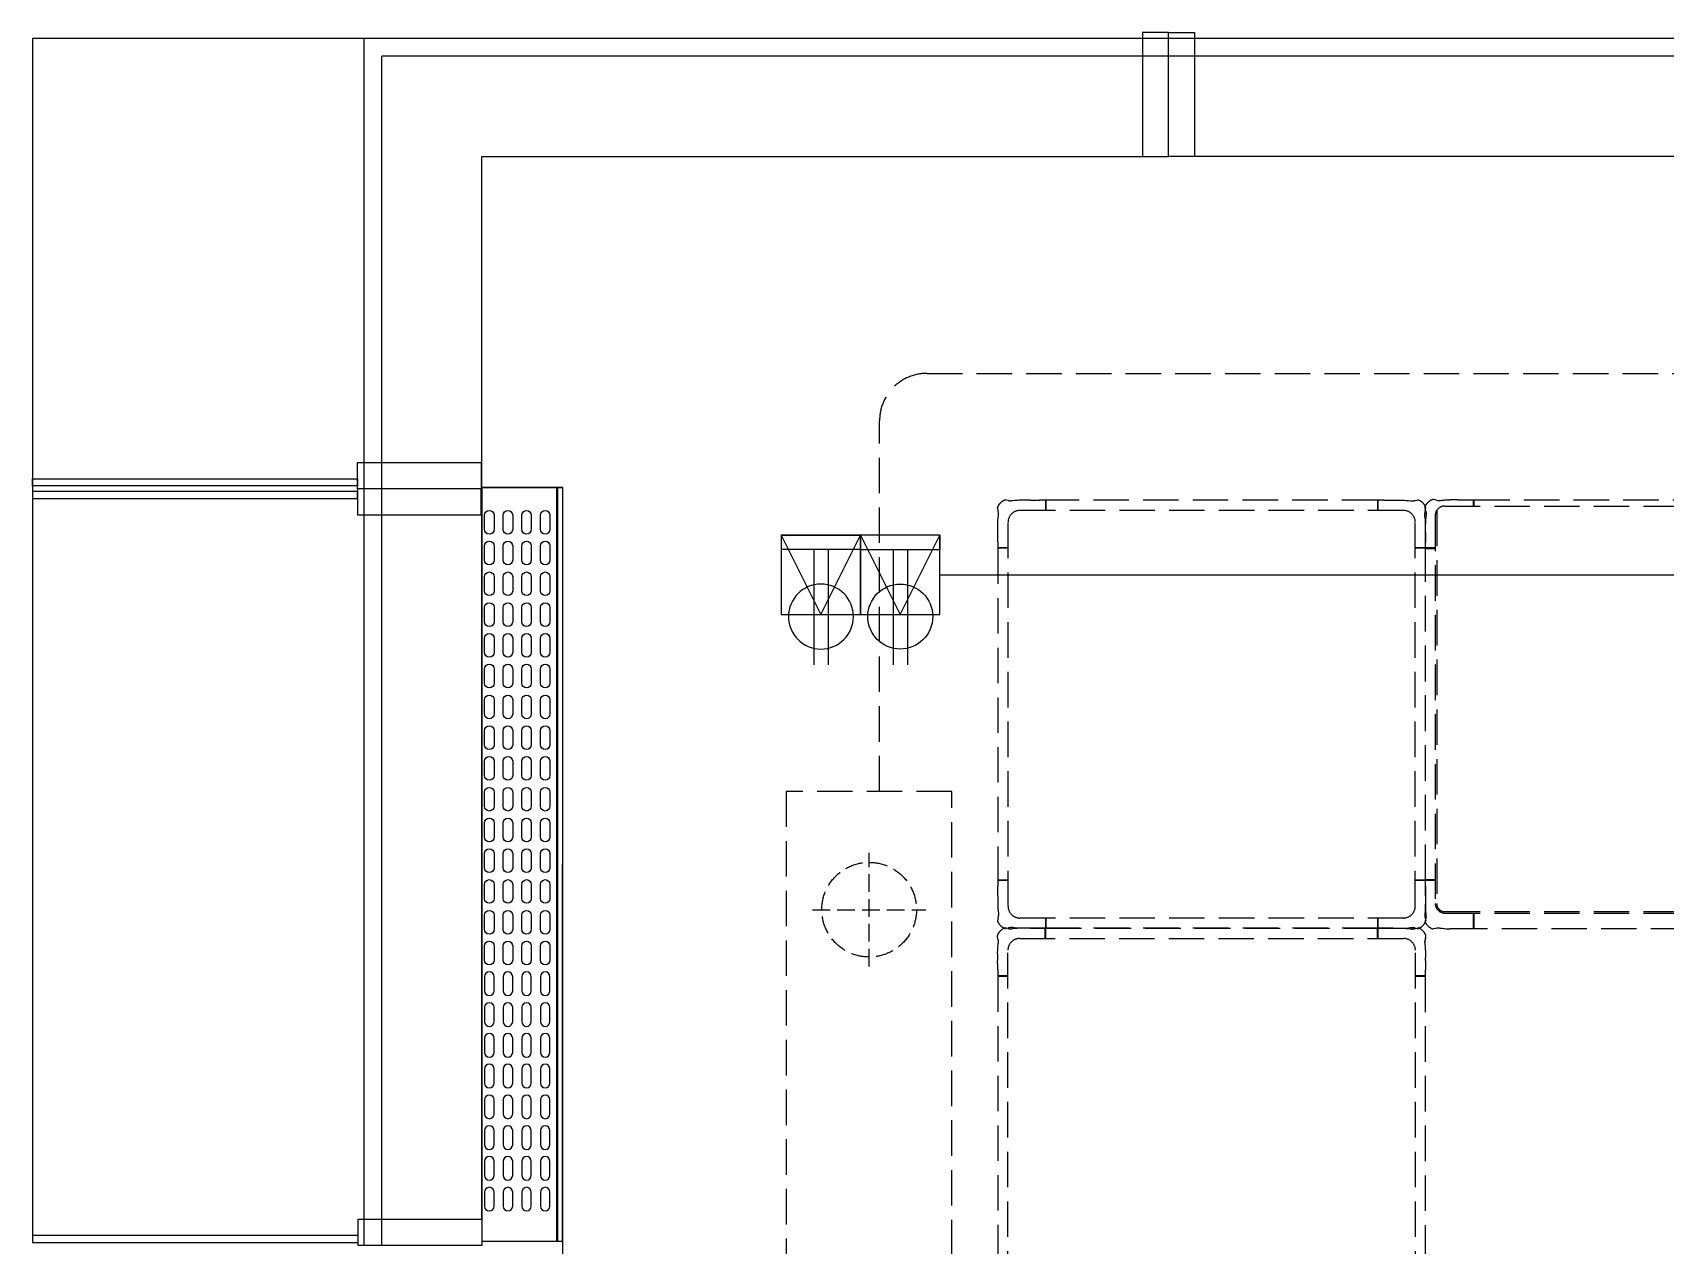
# Model space of a CAD drawing. Extents: x -284868 to 304789, y -137694 to 137894.
# Drawn here: x 56470 to 59920, y 16707 to 19269 of the extents above; entities that cross this region are included whole.
import ezdxf
from ezdxf.enums import TextEntityAlignment as Align

# ---------------------------------------------------------------- set-up
doc = ezdxf.new("R2010")
doc.units = 0
doc.linetypes.add('DASH', pattern=[0.35, 0.25, -0.1])
doc.layers.get('0').update_dxf_attribs({"linetype": 'CONTINUOUS'})
for name, color, linetype in [('0-窗', 11, 'CONTINUOUS'), ('EM-插座', 240, 'CONTINUOUS'), ('F-地漏', 8, 'CONTINUOUS'), ('P-平面家具', 3, 'CONTINUOUS'), ('WIRE-照明', 130, 'CONTINUOUS')]:
    doc.layers.add(name, color=color, linetype=linetype)
doc.styles.add('20091229Typical Floor GP$0$宋体', font='', dxfattribs={"height": 2.5})
doc.styles.get('20091229Typical Floor GP$0$宋体').set_extended_font_data('SimSun')

# ---------------------------------------------------------------- blocks, each defined once
blk = doc.blocks.new('A$C3B8026B3')
for p, q in [((949.5, 52205), (949.5, 54450.5)), ((949.6, 54450.5), (2345, 54450.5)), ((4255, 54450.5), (2455, 54450.5)), ((686.6, 53748.6, 0), (686.6, 53803.6, 0)), ((686.6, 53803.6, 0), (948.1, 53803.6, 0)), ((948.1, 53803.6, 0), (948.1, 53748.6, 0)), ((0, 53754.6, 0), (0, 53769.1, 0)), ((0, 53769.1, 0), (686.6, 53769.1, 0)), ((686.6, 53754.6, 0), (0, 53754.6, 0)), ((686.6, 53769.1, 0), (686.6, 53754.6, 0)), ((0, 53742.6, 0), (0, 53728.1, 0)), ((686.6, 53742.6, 0), (0, 53742.6, 0)), ((0, 53728.1, 0), (686.6, 53728.1, 0)), ((686.6, 53748.6, 0), (686.6, 53693.6, 0)), ((948.1, 53748.6, 0), (686.6, 53748.6, 0)), ((948.1, 53748.6, 0), (686.6, 53748.6, 0)), ((686.6, 53728.1, 0), (686.6, 53742.6, 0)), ((948.1, 53693.6, 0), (948.1, 53748.6, 0)), ((686.6, 53693.6, 0), (948.1, 53693.6, 0))]:
    blk.add_line(p, q)
for points in [[(700, 54700), (0, 54700), (0, 52156)], [(700, 54700), (700, 52150)], [(2400, 54700), (700.1, 54700)], [(4310, 54700), (2400, 54700)], [(737.5, 54662.5), (737.5, 52150)], [(2400, 54662.5), (737.6, 54662.5)], [(4310, 54662.5), (2400, 54662.5)]]:
    blk.add_lwpolyline(points)
for points in [[(2400, 54712), (2345, 54712), (2345, 54450.5), (2400, 54450.5)], [(2400, 54712), (2455, 54712), (2455, 54450.5), (2400, 54450.5)], [(688, 52150), (688, 52205), (949.5, 52205), (949.5, 52150)]]:
    blk.add_lwpolyline(points, close=True)
at = {"elevation": 0}
blk.add_lwpolyline([(688, 52156), (688, 52170.5), (0, 52170.5), (0, 52156)], close=True, dxfattribs=at)
blk = doc.blocks.new('A$C678165FB')
for p, q in [((-36642.6, 50506, 0), (-36642.6, 52098.6)), ((-36640.5, 50506, 0), (-36640.4, 52098.6))]:
    blk.add_line(p, q)
blk.add_lwpolyline([(-36801.8, 52098.6), (-36630.5, 52098.6), (-36630.5, 47300)])
blk.add_lwpolyline([(-36630.1, 50506), (-36630, 52098.6), (-36800.5, 52098.6), (-36800.6, 50506)], close=True)
for points in [[(-36775, 52040), (-36775, 52010, -1), (-36795, 52010), (-36795, 52040, -0.999999)], [(-36735.6, 52040), (-36735.6, 52010, -1), (-36755.6, 52010), (-36755.6, 52040, -0.999999)], [(-36696.3, 52040), (-36696.3, 52010, -1), (-36716.3, 52010), (-36716.3, 52040, -0.999999)], [(-36656.9, 52040), (-36656.9, 52010, -1), (-36676.9, 52010), (-36676.9, 52040, -0.999999)], [(-36775, 51975), (-36775, 51945, -1), (-36795, 51945), (-36795, 51975, -0.999999)], [(-36735.6, 51975), (-36735.6, 51945, -1), (-36755.6, 51945), (-36755.6, 51975, -0.999999)], [(-36696.3, 51975), (-36696.3, 51945, -1), (-36716.3, 51945), (-36716.3, 51975, -0.999999)], [(-36656.9, 51975), (-36656.9, 51945, -1), (-36676.9, 51945), (-36676.9, 51975, -0.999999)], [(-36775, 51910), (-36775, 51880, -1), (-36795, 51880), (-36795, 51910, -0.999999)], [(-36735.6, 51910), (-36735.6, 51880, -1), (-36755.6, 51880), (-36755.6, 51910, -0.999999)], [(-36696.3, 51910), (-36696.3, 51880, -1), (-36716.3, 51880), (-36716.3, 51910, -0.999999)], [(-36656.9, 51910), (-36656.9, 51880, -1), (-36676.9, 51880), (-36676.9, 51910, -0.999999)], [(-36775, 51845), (-36775, 51815, -1), (-36795, 51815), (-36795, 51845, -0.999999)], [(-36735.6, 51845), (-36735.6, 51815, -1), (-36755.6, 51815), (-36755.6, 51845, -0.999999)], [(-36696.3, 51845), (-36696.3, 51815, -1), (-36716.3, 51815), (-36716.3, 51845, -0.999999)], [(-36656.9, 51845), (-36656.9, 51815, -1), (-36676.9, 51815), (-36676.9, 51845, -0.999999)], [(-36775, 51780), (-36775, 51750, -1), (-36795, 51750), (-36795, 51780, -0.999999)], [(-36735.6, 51780), (-36735.6, 51750, -1), (-36755.6, 51750), (-36755.6, 51780, -0.999999)], [(-36696.3, 51780), (-36696.3, 51750, -1), (-36716.3, 51750), (-36716.3, 51780, -0.999999)], [(-36656.9, 51780), (-36656.9, 51750, -1), (-36676.9, 51750), (-36676.9, 51780, -0.999999)], [(-36775, 51715), (-36775, 51685, -1), (-36795, 51685), (-36795, 51715, -0.999999)], [(-36735.6, 51715), (-36735.6, 51685, -1), (-36755.6, 51685), (-36755.6, 51715, -0.999999)], [(-36696.3, 51715), (-36696.3, 51685, -1), (-36716.3, 51685), (-36716.3, 51715, -0.999999)], [(-36656.9, 51715), (-36656.9, 51685, -1), (-36676.9, 51685), (-36676.9, 51715, -0.999999)], [(-36775, 51650), (-36775, 51620, -1), (-36795, 51620), (-36795, 51650, -0.999999)], [(-36735.6, 51650), (-36735.6, 51620, -1), (-36755.6, 51620), (-36755.6, 51650, -0.999999)], [(-36696.3, 51650), (-36696.3, 51620, -1), (-36716.3, 51620), (-36716.3, 51650, -0.999999)], [(-36656.9, 51650), (-36656.9, 51620, -1), (-36676.9, 51620), (-36676.9, 51650, -0.999999)], [(-36775, 51585), (-36775, 51555, -1), (-36795, 51555), (-36795, 51585, -0.999999)], [(-36735.6, 51585), (-36735.6, 51555, -1), (-36755.6, 51555), (-36755.6, 51585, -0.999999)], [(-36696.3, 51585), (-36696.3, 51555, -1), (-36716.3, 51555), (-36716.3, 51585, -0.999999)], [(-36656.9, 51585), (-36656.9, 51555, -1), (-36676.9, 51555), (-36676.9, 51585, -0.999999)], [(-36775, 51520), (-36775, 51490, -1), (-36795, 51490), (-36795, 51520, -0.999999)], [(-36735.6, 51520), (-36735.6, 51490, -1), (-36755.6, 51490), (-36755.6, 51520, -0.999999)], [(-36696.3, 51520), (-36696.3, 51490, -1), (-36716.3, 51490), (-36716.3, 51520, -0.999999)], [(-36656.9, 51520), (-36656.9, 51490, -1), (-36676.9, 51490), (-36676.9, 51520, -0.999999)], [(-36775, 51455), (-36775, 51425, -1), (-36795, 51425), (-36795, 51455, -0.999999)], [(-36735.6, 51455), (-36735.6, 51425, -1), (-36755.6, 51425), (-36755.6, 51455, -0.999999)], [(-36696.3, 51455), (-36696.3, 51425, -1), (-36716.3, 51425), (-36716.3, 51455, -0.999999)], [(-36656.9, 51455), (-36656.9, 51425, -1), (-36676.9, 51425), (-36676.9, 51455, -0.999999)], [(-36775, 51390), (-36775, 51360, -1), (-36795, 51360), (-36795, 51390, -0.999999)], [(-36735.6, 51390), (-36735.6, 51360, -1), (-36755.6, 51360), (-36755.6, 51390, -0.999999)], [(-36696.3, 51390), (-36696.3, 51360, -1), (-36716.3, 51360), (-36716.3, 51390, -0.999999)], [(-36656.9, 51390), (-36656.9, 51360, -1), (-36676.9, 51360), (-36676.9, 51390, -0.999999)], [(-36775, 51325), (-36775, 51295, -1), (-36795, 51295), (-36795, 51325, -0.999999)], [(-36735.6, 51325), (-36735.6, 51295, -1), (-36755.6, 51295), (-36755.6, 51325, -0.999999)], [(-36696.3, 51325), (-36696.3, 51295, -1), (-36716.3, 51295), (-36716.3, 51325, -0.999999)], [(-36656.9, 51325), (-36656.9, 51295, -1), (-36676.9, 51295), (-36676.9, 51325, -0.999999)], [(-36775, 51260), (-36775, 51230, -1), (-36795, 51230), (-36795, 51260, -0.999999)], [(-36735.6, 51260), (-36735.6, 51230, -1), (-36755.6, 51230), (-36755.6, 51260, -0.999999)], [(-36696.3, 51260), (-36696.3, 51230, -1), (-36716.3, 51230), (-36716.3, 51260, -0.999999)], [(-36656.9, 51260), (-36656.9, 51230, -1), (-36676.9, 51230), (-36676.9, 51260, -0.999999)], [(-36775, 51195), (-36775, 51165, -1), (-36795, 51165), (-36795, 51195, -0.999999)], [(-36735.6, 51195), (-36735.6, 51165, -1), (-36755.6, 51165), (-36755.6, 51195, -0.999999)], [(-36696.3, 51195), (-36696.3, 51165, -1), (-36716.3, 51165), (-36716.3, 51195, -0.999999)], [(-36656.9, 51195), (-36656.9, 51165, -1), (-36676.9, 51165), (-36676.9, 51195, -0.999999)], [(-36775, 51130), (-36775, 51100, -1), (-36795, 51100), (-36795, 51130, -0.999999)], [(-36735.6, 51130), (-36735.6, 51100, -1), (-36755.6, 51100), (-36755.6, 51130, -0.999999)], [(-36696.3, 51130), (-36696.3, 51100, -1), (-36716.3, 51100), (-36716.3, 51130, -0.999999)], [(-36656.9, 51130), (-36656.9, 51100, -1), (-36676.9, 51100), (-36676.9, 51130, -0.999999)], [(-36775, 51035), (-36775, 51065, 1), (-36795, 51065), (-36795, 51035, 0.999999)], [(-36735.6, 51035), (-36735.6, 51065, 1), (-36755.6, 51065), (-36755.6, 51035, 0.999999)], [(-36696.3, 51035), (-36696.3, 51065, 1), (-36716.3, 51065), (-36716.3, 51035, 0.999999)], [(-36656.9, 51035), (-36656.9, 51065, 1), (-36676.9, 51065), (-36676.9, 51035, 0.999999)], [(-36775, 50970), (-36775, 51000, 1), (-36795, 51000), (-36795, 50970, 0.999999)], [(-36735.6, 50970), (-36735.6, 51000, 1), (-36755.6, 51000), (-36755.6, 50970, 0.999999)], [(-36696.3, 50970), (-36696.3, 51000, 1), (-36716.3, 51000), (-36716.3, 50970, 0.999999)], [(-36656.9, 50970), (-36656.9, 51000, 1), (-36676.9, 51000), (-36676.9, 50970, 0.999999)], [(-36775, 50905), (-36775, 50935, 1), (-36795, 50935), (-36795, 50905, 0.999999)], [(-36735.6, 50905), (-36735.6, 50935, 1), (-36755.6, 50935), (-36755.6, 50905, 0.999999)], [(-36696.3, 50905), (-36696.3, 50935, 1), (-36716.3, 50935), (-36716.3, 50905, 0.999999)], [(-36656.9, 50905), (-36656.9, 50935, 1), (-36676.9, 50935), (-36676.9, 50905, 0.999999)], [(-36775, 50840), (-36775, 50870, 1), (-36795, 50870), (-36795, 50840, 0.999999)], [(-36735.6, 50840), (-36735.6, 50870, 1), (-36755.6, 50870), (-36755.6, 50840, 0.999999)], [(-36696.3, 50840), (-36696.3, 50870, 1), (-36716.3, 50870), (-36716.3, 50840, 0.999999)], [(-36656.9, 50840), (-36656.9, 50870, 1), (-36676.9, 50870), (-36676.9, 50840, 0.999999)], [(-36775, 50775), (-36775, 50805, 1), (-36795, 50805), (-36795, 50775, 0.999999)], [(-36735.6, 50775), (-36735.6, 50805, 1), (-36755.6, 50805), (-36755.6, 50775, 0.999999)], [(-36696.3, 50775), (-36696.3, 50805, 1), (-36716.3, 50805), (-36716.3, 50775, 0.999999)], [(-36656.9, 50775), (-36656.9, 50805, 1), (-36676.9, 50805), (-36676.9, 50775, 0.999999)], [(-36775, 50710), (-36775, 50740, 1), (-36795, 50740), (-36795, 50710, 0.999999)], [(-36735.6, 50710), (-36735.6, 50740, 1), (-36755.6, 50740), (-36755.6, 50710, 0.999999)], [(-36696.3, 50710), (-36696.3, 50740, 1), (-36716.3, 50740), (-36716.3, 50710, 0.999999)], [(-36656.9, 50710), (-36656.9, 50740, 1), (-36676.9, 50740), (-36676.9, 50710, 0.999999)], [(-36775, 50645), (-36775, 50675, 1), (-36795, 50675), (-36795, 50645, 0.999999)], [(-36735.6, 50645), (-36735.6, 50675, 1), (-36755.6, 50675), (-36755.6, 50645, 0.999999)], [(-36696.3, 50645), (-36696.3, 50675, 1), (-36716.3, 50675), (-36716.3, 50645, 0.999999)], [(-36656.9, 50645), (-36656.9, 50675, 1), (-36676.9, 50675), (-36676.9, 50645, 0.999999)], [(-36775, 50580), (-36775, 50610, 1), (-36795, 50610), (-36795, 50580, 0.999999)], [(-36735.6, 50580), (-36735.6, 50610, 1), (-36755.6, 50610), (-36755.6, 50580, 0.999999)], [(-36696.3, 50580), (-36696.3, 50610, 1), (-36716.3, 50610), (-36716.3, 50580, 0.999999)], [(-36656.9, 50580), (-36656.9, 50610, 1), (-36676.9, 50610), (-36676.9, 50580, 0.999999)]]:
    blk.add_lwpolyline(points, format="xyb", close=True)
blk = doc.blocks.new('dsa')
at = {"layer": 'P-平面家具', "linetype": 'DASH', "ltscale": 300}
for p, q in [((-57197.7, -247459.5), (-57197.9, -247459.5)), ((-57148.7, -247459.6), (-57161.3, -247459.6)), ((-57148.7, -247459.7), (-57148.7, -247459.6)), ((-57148.7, -247459.7), (-57148.7, -247481.2)), ((-57148.7, -247460.7), (-57148.7, -247460.6)), ((-57147.7, -247460.6), (-57148.7, -247460.6)), ((-57148.7, -247460.7), (-57148.7, -247481.2)), ((-57147.7, -247459.6), (-57147.7, -247459.7)), ((-56447.3, -247459.6), (-57147.7, -247459.6)), ((-57147.7, -247459.7), (-57147.7, -247481.2)), ((-56447.3, -247459.6), (-56447.3, -247459.7)), ((-56447.3, -247459.7), (-56447.3, -247481.2)), ((-56447.3, -247460.7), (-56447.3, -247460.6)), ((-56446.3, -247460.6), (-56447.3, -247460.6)), ((-56447.3, -247460.7), (-56447.3, -247481.2)), ((-56446.3, -247459.7), (-56446.3, -247459.6)), ((-56433.8, -247459.6), (-56446.3, -247459.6)), ((-56446.3, -247459.7), (-56446.3, -247481.2)), ((-56397.1, -247459.5), (-56397.4, -247459.5)), ((-56305, -247471.9), (-55078.7, -247471.9)), ((-56294.2, -247458.6), (-56294.4, -247458.6)), ((-56257.8, -247458.7), (-56244.2, -247458.7)), ((-56244.2, -247458.8), (-56244.2, -247458.7)), ((-56244.2, -247471.9), (-56244.2, -247458.8)), ((-56242.7, -247459.7), (-56244.2, -247459.7)), ((-56242.7, -247458.7), (-56242.7, -247458.8)), ((-56242.7, -247458.7), (-55224.7, -247458.7)), ((-56242.7, -247471.9), (-56242.7, -247458.8)), ((-56242.7, -247459.8), (-56242.7, -247459.7)), ((-56242.7, -247471.9), (-56242.7, -247459.8)), ((-57227.7, -248317.3), (-57227.7, -247506.2)), ((-56392.3, -247481.2), (-57202.7, -247481.2)), ((-56367.3, -248317.3), (-56367.3, -247506.2)), ((-56325, -247491.9), (-56325, -248311.8)), ((-56322, -247481.4), (-56322, -248312.4)), ((-57249.4, -247511), (-57249.4, -247511.2)), ((-56345.9, -247510.3), (-56345.9, -247510)), ((-56345.6, -247511), (-56345.6, -247511.2)), ((-57249.3, -247547.6), (-57249.3, -247560.2)), ((-57249.3, -247560.2), (-57249.3, -247560.2)), ((-57227.7, -247560.2), (-57249.3, -247560.2)), ((-57249.3, -247561.2), (-57249.3, -247561.2)), ((-57227.7, -247561.2), (-57249.3, -247561.2)), ((-57249.3, -247561.2), (-57249.3, -248262.3)), ((-57248.3, -247560.2), (-57248.3, -247561.2)), ((-57227.7, -247561.2), (-57248.3, -247561.2)), ((-57248.3, -247561.2), (-57248.3, -247561.2)), ((-56345.8, -247560.2), (-56367.3, -247560.2)), ((-56346.8, -247561.2), (-56367.3, -247561.2)), ((-56345.8, -247561.2), (-56367.3, -247561.2)), ((-56346.8, -247561.2), (-56346.7, -247561.2)), ((-56346.7, -247561.2), (-56346.7, -247560.2)), ((-56345.8, -247560.2), (-56345.7, -247560.2)), ((-56345.7, -247561.2), (-56345.8, -247561.2)), ((-56345.7, -247560.3), (-56345.7, -247546.7)), ((-56345.7, -247560.2), (-56345.7, -247547.6)), ((-56325, -247560.3), (-56345.7, -247560.3)), ((-56345.7, -247560.3), (-56345.7, -247561.8)), ((-56345.7, -248262.3), (-56345.7, -247561.2)), ((-56325, -247561.8), (-56345.7, -247561.8)), ((-56345.7, -247561.8), (-56325, -247561.8)), ((-56345.7, -248261.8), (-56345.7, -247561.8)), ((-57249.3, -248262.3), (-57249.3, -248262.3)), ((-57227.7, -248262.3), (-57249.3, -248262.3)), ((-57249.3, -248263.3), (-57249.3, -248263.3)), ((-57227.7, -248263.3), (-57249.3, -248263.3)), ((-57249.3, -248263.3), (-57249.3, -248275.9)), ((-57248.3, -248262.3), (-57248.3, -248263.3)), ((-57227.7, -248263.3), (-57248.3, -248263.3)), ((-57248.3, -248263.3), (-57248.3, -248263.3)), ((-56345.8, -248262.3), (-56367.3, -248262.3)), ((-56345.8, -248263.3), (-56367.3, -248263.3)), ((-56346.8, -248263.3), (-56367.3, -248263.3)), ((-56346.8, -248263.3), (-56346.7, -248263.3)), ((-56346.7, -248263.3), (-56346.7, -248262.3)), ((-56345.7, -248262.3), (-56345.8, -248262.3)), ((-56345.8, -248263.3), (-56345.7, -248263.3)), ((-56345.7, -248261.8), (-56345.7, -248261.8)), ((-56325, -248261.8), (-56345.7, -248261.8)), ((-56325, -248263.3), (-56345.7, -248263.3)), ((-56345.7, -248263.3), (-56345.7, -248263.3)), ((-56345.7, -248276.8), (-56345.7, -248263.3)), ((-56345.7, -248275.9), (-56345.7, -248263.3)), ((-56344.7, -248261.8), (-56344.7, -248263.3)), ((-57249.4, -248312.3), (-57249.4, -248312.5)), ((-56345.9, -248313.5), (-56345.9, -248313.3)), ((-56345.6, -248312.3), (-56345.6, -248312.5)), ((-56305, -248328.8), (-55045, -248328.8)), ((-56305, -248331.8), (-55045, -248331.8)), ((-56244.2, -248339.8), (-56244.2, -248331.8)), ((-56242.7, -248339.8), (-56242.7, -248331.8)), ((-56242.7, -248339.8), (-56242.7, -248331.8)), ((-56392.3, -248342.3), (-57202.7, -248342.3)), ((-57198.1, -248363.8), (-57198.3, -248363.8)), ((-57197.7, -248364), (-57197.9, -248364)), ((-57149.1, -248363.9), (-57161.7, -248363.9)), ((-57161.3, -248363.9), (-57148.7, -248363.9)), ((-57149.1, -248364), (-57149.1, -248363.9)), ((-57149.1, -248385.5), (-57149.1, -248364)), ((-57149.1, -248365), (-57149.1, -248364.9)), ((-57148.1, -248364.9), (-57149.1, -248364.9)), ((-57149.1, -248385.5), (-57149.1, -248365)), ((-57148.7, -248342.3), (-57148.7, -248363.8)), ((-57148.7, -248342.3), (-57148.7, -248362.8)), ((-57148.7, -248362.8), (-57148.7, -248362.9)), ((-57148.7, -248362.9), (-57147.7, -248362.9)), ((-57148.7, -248363.8), (-57148.7, -248363.9)), ((-57148.1, -248363.9), (-57148.1, -248364)), ((-56447, -248363.9), (-57148.1, -248363.9)), ((-57148.1, -248385.5), (-57148.1, -248364)), ((-57147.7, -248342.3), (-57147.7, -248363.8)), ((-57147.7, -248363.9), (-57147.7, -248363.8)), ((-57147.7, -248363.9), (-56447.3, -248363.9)), ((-56447.3, -248342.3), (-56447.3, -248363.8)), ((-56447.3, -248342.3), (-56447.3, -248362.8)), ((-56447.3, -248362.8), (-56447.3, -248362.9)), ((-56447.3, -248362.9), (-56446.3, -248362.9)), ((-56447.3, -248363.9), (-56447.3, -248363.8)), ((-56447, -248363.9), (-56447, -248364)), ((-56447, -248385.5), (-56447, -248364)), ((-56447, -248365), (-56447, -248364.9)), ((-56446, -248364.9), (-56447, -248364.9)), ((-56447, -248385.5), (-56447, -248365)), ((-56446.3, -248342.3), (-56446.3, -248363.8)), ((-56446.3, -248363.8), (-56446.3, -248363.9)), ((-56446.3, -248363.9), (-56433.8, -248363.9)), ((-56446, -248364), (-56446, -248363.9)), ((-56433.4, -248363.9), (-56446, -248363.9)), ((-56446, -248385.5), (-56446, -248364)), ((-56397.1, -248364), (-56397.4, -248364)), ((-56396.8, -248363.8), (-56397, -248363.8)), ((-56294.2, -248364.9), (-56294.4, -248364.9)), ((-56244.2, -248364.8), (-56257.8, -248364.8)), ((-56244.2, -248364.8), (-56244.2, -248339.8)), ((-56244.2, -248363.8), (-56242.7, -248363.8)), ((-56244.2, -248364.8), (-56244.2, -248364.8)), ((-56242.7, -248364.8), (-56242.7, -248339.8)), ((-56242.7, -248363.8), (-56242.7, -248339.8)), ((-56242.7, -248363.8), (-56242.7, -248363.8)), ((-56242.7, -248364.8), (-56242.7, -248364.8)), ((-53694.5, -248364.8), (-56242.7, -248364.8)), ((-57203.1, -248385.5), (-56392, -248385.5)), ((-57249.8, -248415.5), (-57249.8, -248415.3)), ((-57228.1, -249540.9), (-57228.1, -248410.5)), ((-56367, -249540.9), (-56367, -248410.5)), ((-56345.3, -248415.5), (-56345.3, -248415.3)), ((-57249.7, -248451.9), (-57249.7, -248464.5)), ((-57249.6, -248464.5), (-57249.7, -248464.5)), ((-57249.7, -248465.5), (-57249.6, -248465.5)), ((-57249.7, -248465.5), (-57249.7, -249485.9)), ((-57228.1, -248464.5), (-57249.6, -248464.5)), ((-57228.1, -248465.5), (-57249.6, -248465.5)), ((-57248.6, -248464.5), (-57248.7, -248464.5)), ((-57248.7, -248464.5), (-57248.7, -248465.5)), ((-57228.1, -248464.5), (-57248.6, -248464.5)), ((-56345.5, -248464.5), (-56367, -248464.5)), ((-56346.5, -248464.5), (-56367, -248464.5)), ((-56345.5, -248465.5), (-56367, -248465.5)), ((-56346.5, -248464.5), (-56346.4, -248464.5)), ((-56346.4, -248465.5), (-56346.4, -248464.5)), ((-56345.5, -248464.5), (-56345.4, -248464.5)), ((-56345.4, -248465.5), (-56345.5, -248465.5)), ((-56345.4, -248464.5), (-56345.4, -248451.9)), ((-56345.4, -249485.9), (-56345.4, -248465.5))]:
    blk.add_line(p, q, dxfattribs=at)
for points in [[(-57227.8, -247460.1), (-57231.6, -247459.3), (-57233.8, -247458.9)], [(-57197.9, -247459.5), (-57200, -247459.5), (-57201.9, -247459.6), (-57203.6, -247459.6), (-57205.3, -247459.7), (-57208.1, -247459.9), (-57210.5, -247460.1), (-57213.7, -247460.4), (-57217.4, -247460.9), (-57218.9, -247461.1), (-57220.2, -247461.2), (-57220.8, -247461.2), (-57221.3, -247461.2), (-57221.7, -247461.2), (-57222.1, -247461.2), (-57222.4, -247461.2)], [(-57180.9, -247459.6), (-57193.2, -247459.5), (-57197.7, -247459.5)], [(-56414.1, -247459.6), (-56401.8, -247459.5), (-56397.4, -247459.5)], [(-56397.1, -247459.5), (-56395, -247459.5), (-56393.1, -247459.6), (-56391.4, -247459.6), (-56389.8, -247459.7), (-56387, -247459.9), (-56384.6, -247460.1), (-56381.3, -247460.4), (-56377.7, -247460.9), (-56376.2, -247461.1), (-56374.8, -247461.2), (-56374.3, -247461.2), (-56373.8, -247461.2), (-56373.3, -247461.2), (-56373, -247461.2), (-56372.7, -247461.2)], [(-56367.3, -247460.1), (-56363.5, -247459.3), (-56361.2, -247458.9)], [(-56325.4, -247458.9), (-56328.8, -247458.2), (-56330.6, -247457.9)], [(-56320.3, -247459.9), (-56323.9, -247459.2), (-56325.4, -247458.9)], [(-56318.8, -247460.2), (-56318.5, -247460.3), (-56318.2, -247460.3), (-56317.7, -247460.3), (-56317.2, -247460.3), (-56316.7, -247460.2), (-56315.3, -247460.1), (-56313.8, -247459.9), (-56310.2, -247459.5), (-56306.9, -247459.2), (-56304.5, -247459), (-56301.7, -247458.8), (-56300.1, -247458.7), (-56298.4, -247458.6), (-56296.5, -247458.6), (-56294.4, -247458.6)], [(-56277.3, -247458.7), (-56289.7, -247458.6), (-56294.2, -247458.6)], [(-57248.8, -247481.2), (-57249.6, -247477.4), (-57250, -247475.1)], [(-57249.4, -247511), (-57249.4, -247508.9), (-57249.4, -247507), (-57249.3, -247505.3), (-57249.3, -247503.7), (-57249.1, -247500.9), (-57248.9, -247498.4), (-57248.5, -247495.2), (-57248.1, -247491.6), (-57247.9, -247490), (-57247.8, -247488.7), (-57247.7, -247488.2), (-57247.7, -247487.7), (-57247.7, -247487.2), (-57247.7, -247486.9), (-57247.8, -247486.6)], [(-56345.6, -247511), (-56345.6, -247508.9), (-56345.7, -247507), (-56345.7, -247505.3), (-56345.8, -247503.7), (-56346, -247500.9), (-56346.2, -247498.4), (-56346.6, -247495.2), (-56347, -247491.6), (-56347.2, -247490), (-56347.3, -247488.7), (-56347.3, -247488.2), (-56347.4, -247487.7), (-56347.4, -247487.2), (-56347.3, -247486.9), (-56347.3, -247486.6)], [(-56345.5, -247479.1), (-56346.2, -247475.6), (-56346.6, -247473.9)], [(-56346.2, -247481.2), (-56345.5, -247477.4), (-56345, -247475.1)], [(-56344.2, -247485.7), (-56344.2, -247485.9), (-56344.2, -247486.3), (-56344.2, -247486.7), (-56344.2, -247487.2), (-56344.2, -247487.8), (-56344.3, -247489.1), (-56344.5, -247490.6), (-56344.9, -247494.3), (-56345.3, -247497.5), (-56345.5, -247499.9), (-56345.7, -247502.7), (-56345.8, -247504.4), (-56345.8, -247506.1), (-56345.9, -247508), (-56345.9, -247510)], [(-56344.5, -247484.1), (-56345.2, -247480.6), (-56345.5, -247479.1)], [(-57249.3, -247528), (-57249.4, -247515.7), (-57249.4, -247511.2)], [(-56345.8, -247527.2), (-56345.8, -247514.8), (-56345.9, -247510.3)], [(-56345.7, -247528), (-56345.7, -247515.7), (-56345.6, -247511.2)], [(-57249.3, -248295.5), (-57249.4, -248307.8), (-57249.4, -248312.3)], [(-56345.8, -248296.4), (-56345.8, -248308.7), (-56345.9, -248313.3)], [(-56345.7, -248295.5), (-56345.7, -248307.8), (-56345.6, -248312.3)], [(-57249.4, -248312.5), (-57249.4, -248314.6), (-57249.4, -248316.5), (-57249.3, -248318.2), (-57249.3, -248319.8), (-57249.1, -248322.7), (-57248.9, -248325.1), (-57248.5, -248328.3), (-57248.1, -248332), (-57247.9, -248333.5), (-57247.8, -248334.8), (-57247.7, -248335.4), (-57247.7, -248335.9), (-57247.7, -248336.3), (-57247.7, -248336.7), (-57247.8, -248336.9)], [(-56345.6, -248312.5), (-56345.6, -248314.6), (-56345.7, -248316.5), (-56345.7, -248318.2), (-56345.8, -248319.8), (-56346, -248322.7), (-56346.2, -248325.1), (-56346.6, -248328.3), (-56347, -248332), (-56347.2, -248333.5), (-56347.3, -248334.8), (-56347.3, -248335.4), (-56347.4, -248335.9), (-56347.4, -248336.3), (-56347.3, -248336.7), (-56347.3, -248336.9)], [(-56344.2, -248337.9), (-56344.2, -248337.6), (-56344.2, -248337.2), (-56344.2, -248336.8), (-56344.2, -248336.3), (-56344.2, -248335.7), (-56344.3, -248334.4), (-56344.5, -248332.9), (-56344.9, -248329.2), (-56345.3, -248326), (-56345.5, -248323.6), (-56345.7, -248320.8), (-56345.8, -248319.2), (-56345.8, -248317.5), (-56345.9, -248315.6), (-56345.9, -248313.5)], [(-57248.8, -248342.4), (-57249.6, -248346.1), (-57250, -248348.4)], [(-57228.1, -248364.4), (-57231.9, -248363.6), (-57234.2, -248363.2)], [(-57227.8, -248363.4), (-57231.6, -248364.2), (-57233.8, -248364.6)], [(-57198.3, -248363.8), (-57200.4, -248363.8), (-57202.3, -248363.8), (-57204, -248363.9), (-57205.6, -248364), (-57208.4, -248364.1), (-57210.9, -248364.4), (-57214.1, -248364.7), (-57217.7, -248365.2), (-57219.3, -248365.3), (-57220.6, -248365.5), (-57221.1, -248365.5), (-57221.6, -248365.5), (-57222.1, -248365.5), (-57222.4, -248365.5), (-57222.7, -248365.4)], [(-57197.9, -248364), (-57200, -248364), (-57201.9, -248364), (-57203.6, -248363.9), (-57205.3, -248363.8), (-57208.1, -248363.6), (-57210.5, -248363.4), (-57213.7, -248363.1), (-57217.4, -248362.6), (-57218.9, -248362.5), (-57220.2, -248362.3), (-57220.8, -248362.3), (-57221.3, -248362.3), (-57221.7, -248362.3), (-57222.1, -248362.3), (-57222.4, -248362.4)], [(-57181.3, -248363.9), (-57193.6, -248363.8), (-57198.1, -248363.8)], [(-57180.9, -248363.9), (-57193.2, -248364), (-57197.7, -248364)], [(-56414.1, -248363.9), (-56401.8, -248364), (-56397.4, -248364)], [(-56413.8, -248363.9), (-56401.5, -248363.8), (-56397, -248363.8)], [(-56397.1, -248364), (-56395, -248364), (-56393.1, -248364), (-56391.4, -248363.9), (-56389.8, -248363.8), (-56387, -248363.6), (-56384.6, -248363.4), (-56381.3, -248363.1), (-56377.7, -248362.6), (-56376.2, -248362.5), (-56374.8, -248362.3), (-56374.3, -248362.3), (-56373.8, -248362.3), (-56373.3, -248362.3), (-56373, -248362.3), (-56372.7, -248362.4)], [(-56396.8, -248363.8), (-56394.7, -248363.8), (-56392.8, -248363.8), (-56391.1, -248363.9), (-56389.5, -248364), (-56386.6, -248364.1), (-56384.2, -248364.4), (-56381, -248364.7), (-56377.3, -248365.2), (-56375.8, -248365.3), (-56374.5, -248365.5), (-56373.9, -248365.5), (-56373.4, -248365.5), (-56373, -248365.5), (-56372.6, -248365.5), (-56372.4, -248365.4)], [(-56367.3, -248363.4), (-56363.5, -248364.2), (-56361.2, -248364.6)], [(-56366.9, -248364.4), (-56363.2, -248363.6), (-56360.9, -248363.2)], [(-56345.5, -248344.5), (-56346.2, -248347.9), (-56346.6, -248349.6)], [(-56346.2, -248342.4), (-56345.5, -248346.1), (-56345, -248348.4)], [(-56344.5, -248339.4), (-56345.2, -248343), (-56345.5, -248344.5)], [(-56325.4, -248364.6), (-56328.8, -248365.3), (-56330.6, -248365.6)], [(-56320.3, -248363.6), (-56323.9, -248364.3), (-56325.4, -248364.6)], [(-56318.8, -248363.3), (-56318.5, -248363.3), (-56318.2, -248363.2), (-56317.7, -248363.2), (-56317.2, -248363.2), (-56316.7, -248363.3), (-56315.3, -248363.4), (-56313.8, -248363.6), (-56310.2, -248364), (-56306.9, -248364.4), (-56304.5, -248364.6), (-56301.7, -248364.8), (-56300.1, -248364.8), (-56298.4, -248364.9), (-56296.5, -248364.9), (-56294.4, -248364.9)], [(-56277.3, -248364.8), (-56289.7, -248364.9), (-56294.2, -248364.9)], [(-57249.2, -248385.4), (-57250, -248381.7), (-57250.4, -248379.4)], [(-57249.8, -248415.3), (-57249.8, -248413.2), (-57249.7, -248411.3), (-57249.7, -248409.6), (-57249.6, -248408), (-57249.4, -248405.1), (-57249.2, -248402.7), (-57248.9, -248399.5), (-57248.4, -248395.8), (-57248.2, -248394.3), (-57248.1, -248393), (-57248.1, -248392.4), (-57248.1, -248391.9), (-57248.1, -248391.5), (-57248.1, -248391.1), (-57248.1, -248390.9)], [(-56345.3, -248415.3), (-56345.3, -248413.2), (-56345.3, -248411.3), (-56345.4, -248409.6), (-56345.5, -248408), (-56345.7, -248405.1), (-56345.9, -248402.7), (-56346.2, -248399.5), (-56346.7, -248395.8), (-56346.8, -248394.3), (-56347, -248393), (-56347, -248392.4), (-56347, -248391.9), (-56347, -248391.5), (-56347, -248391.1), (-56346.9, -248390.9)], [(-56345.9, -248385.4), (-56345.1, -248381.7), (-56344.7, -248379.4)], [(-57249.7, -248432.3), (-57249.7, -248420), (-57249.8, -248415.5)], [(-56345.4, -248432.3), (-56345.3, -248420), (-56345.3, -248415.5)]]:
    blk.add_lwpolyline(points, dxfattribs=at)
for centre, radius, start, end in [((-57234, -247459.6), 0.745, 79.5381, 111.808), ((-57159.2, -247130.2), 337, 258.2606, 258.838), ((-57194.4, -247307.7), 156, 258.8878, 259.6745), ((-57159.1, -238976.1), 8483.5, 269.85229, 269.98496), ((-56436, -238976.1), 8483.5, 270.01504, 270.1477), ((-56400.7, -247307.7), 156, 280.3255, 281.1122), ((-56435.8, -247130.2), 337, 281.162, 281.7394), ((-56361.1, -247459.6), 0.745, 68.192, 100.4619), ((-56330.7, -247458.6), 0.753, 79.7281, 112.1983), ((-56305, -247491.9), 20, 89.9975, 179.9975), ((-56290.7, -247307.4), 155.4, 258.9923, 259.5644), ((-56255.7, -238960.4), 8498.3, 269.85462, 269.98633), ((-57249.3, -247475), 0.745, 158.192, 190.4619), ((-57578.8, -247549.7), 337, 11.162, 11.7394), ((-57401.3, -247514.6), 156, 10.3255, 11.1122), ((-57202.7, -247506.2), 25, 90, 180), ((-56392.3, -247506.2), 25, 0, 90), ((-56193.8, -247514.6), 156, 168.8878, 169.6745), ((-56016.3, -247549.7), 337, 168.2606, 168.838), ((-56345.8, -247473.8), 0.753, 157.8017, 190.272), ((-56345.8, -247475), 0.745, 349.5381, 21.808), ((-56497, -247513.8), 155.4, 10.4356, 11.0077), ((-65732.8, -247549.9), 8483.5, 0.01504, 0.1477), ((-64844.1, -247548.7), 8498.3, 0.01367, 0.14538), ((-47862.3, -247549.9), 8483.5, 179.85229, 179.98496), ((-65732.8, -248273.7), 8483.5, 359.8523, 359.98496), ((-64844.1, -248274.8), 8498.3, 359.85462, 359.98633), ((-47862.3, -248273.7), 8483.5, 180.01504, 180.14771), ((-57202.7, -248317.3), 25, 180, 270), ((-56392.3, -248317.3), 25, 270, 0), ((-56305, -248311.8), 20, 179.998, 270.0019), ((-56305, -248311.8), 17, 179.998, 270.0019), ((-57249.3, -248348.5), 0.745, 169.5381, 201.808), ((-57578.8, -248273.8), 337, 348.2606, 348.838), ((-57401.3, -248309), 156, 348.8878, 349.6745), ((-57234.3, -248363.9), 0.745, 79.5381, 111.808), ((-57234, -248363.9), 0.745, 248.192, 280.4619), ((-57159.6, -248034.4), 337, 258.2606, 258.838), ((-57159.2, -248693.4), 337, 101.162, 101.7394), ((-57194.7, -248211.9), 156, 258.8878, 259.6745), ((-57194.4, -248515.9), 156, 100.3255, 101.1122), ((-57159.4, -239880.4), 8483.5, 269.8523, 269.98496), ((-57159.1, -256847.4), 8483.5, 90.01504, 90.14771), ((-56436, -256847.4), 8483.5, 89.8523, 89.98496), ((-56435.6, -239880.4), 8483.5, 270.01504, 270.1477), ((-56400.7, -248515.9), 156, 78.8878, 79.6745), ((-56400.3, -248211.9), 156, 280.3255, 281.1122), ((-56435.8, -248693.4), 337, 78.2606, 78.838), ((-56435.5, -248034.4), 337, 281.162, 281.7394), ((-56361.1, -248363.9), 0.745, 259.5381, 291.808), ((-56360.8, -248363.9), 0.745, 68.192, 100.4619), ((-56193.8, -248309), 156, 190.3255, 191.1122), ((-56016.3, -248273.8), 337, 191.162, 191.7394), ((-56345.8, -248349.8), 0.753, 169.7281, 202.1983), ((-56345.8, -248348.5), 0.745, 338.192, 10.4619), ((-56497, -248309.7), 155.4, 348.9923, 349.5644), ((-56330.7, -248364.9), 0.753, 247.8017, 280.272), ((-56290.7, -248516.1), 155.4, 100.4356, 101.0077), ((-56255.7, -256863.2), 8498.3, 90.01367, 90.14538), ((-57249.7, -248379.3), 0.745, 158.192, 190.4619), ((-57579.1, -248454), 337, 11.162, 11.7394), ((-57401.6, -248418.8), 156, 10.3255, 11.1122), ((-57203.1, -248410.5), 25, 90, 180), ((-56392, -248410.5), 25, 0, 90), ((-56193.4, -248418.8), 156, 168.8878, 169.6745), ((-56015.9, -248454), 337, 168.2606, 168.838), ((-56345.4, -248379.3), 0.745, 349.5381, 21.808), ((-65733.2, -248454.1), 8483.5, 0.01504, 0.14771), ((-47861.9, -248454.1), 8483.5, 179.85229, 179.98496)]:
    blk.add_arc(centre, radius, start, end, dxfattribs=at)
for centre, major_axis, start_param, end_param in [((-57140.9, -247562.7), (-103.5, 96.9), -0.014434, 0.168078), ((-57146.2, -247568.1), (-96.9, 103.5), -0.168078, 0.014435), ((-56448.8, -247568.1), (96.9, 103.5), -0.014434, 0.168078), ((-56454.2, -247562.7), (103.5, 96.9), -0.168078, 0.014434), ((-57140.9, -248260.8), (-103.5, -96.9), -0.168078, 0.014435), ((-57146.6, -248472.4), (-96.9, 103.5), -0.168078, 0.014435), ((-57146.2, -248255.4), (-96.9, -103.5), -0.014434, 0.168078), ((-56448.8, -248255.4), (96.9, -103.5), -0.168078, 0.014434), ((-56448.5, -248472.4), (-96.9, -103.5), 3.127158, 3.30967), ((-56454.2, -248260.8), (103.5, -96.9), -0.014434, 0.168078), ((-57141.2, -248467), (-103.5, 96.9), -0.014434, 0.168078), ((-56453.9, -248467), (-103.5, -96.9), 2.973515, 3.156027)]:
    blk.add_ellipse(centre, major_axis=major_axis, ratio=0.435591, start_param=start_param, end_param=end_param, dxfattribs=at)
at = {"layer": 'P-平面家具', "linetype": 'DASH', "ltscale": 300, "extrusion": (0, 0, -1)}
for centre, major_axis, ratio, start_param, end_param in [((-56242.4, -247556.4), (-98.6, 91.6), 0.448667, -0.16721, 0.01671), ((-56250.6, -247559.1), (-89.1, 95.7), 0.455148, -0.016381, 0.170222), ((-56245.3, -248269.6), (95.7, 89.1), 0.455148, 3.125212, 3.311815), ((-56248, -248261.5), (91.6, 98.6), 0.448667, 2.974382, 3.158303)]:
    blk.add_ellipse(centre, major_axis=major_axis, ratio=ratio, start_param=start_param, end_param=end_param, dxfattribs=at)
blk = doc.blocks.new('luodideng001')
at = {"layer": 'P-平面家具', "color": 251, "linetype": 'DASH', "ltscale": 300}
for points in [[(869232.1, 29115.1), (869232.1, 28635.1)], [(869472.1, 28875.1), (868992.1, 28875.1)]]:
    blk.add_lwpolyline(points, dxfattribs=at)
at = {"layer": 'P-平面家具', "linetype": 'DASH', "ltscale": 300}
blk.add_circle((869232.1, 28875.1), 200, dxfattribs=at)
blk = doc.blocks.new('20091229Typical Floor GP$0$墙身安装双插座电源接线盒')
for p, q in [((0, 43), (0, -43)), ((0, 43), (15.6, 43)), ((15.6, -43), (15.6, 43)), ((15.6, 7.8), (140.7, 7.8)), ((15.6, -7.8), (140.7, -7.8)), ((0, -43), (15.6, -43))]:
    blk.add_line(p, q)
blk.add_circle((88.3, 0), 35.2)
at = {"style": '20091229Typical Floor GP$0$宋体'}
blk.add_attdef('2', text='', height=51.6, rotation=360, dxfattribs=at).set_placement((178, 1.6), align=Align.MIDDLE)
blk = doc.blocks.new('A$Cc6a5196a')
at = {"layer": 'EM-插座', "ltscale": 5}
for points in [[(-167.6, 0), (-83.8, -167.6), (0, 0)], [(0, 0), (83.8, -167.6), (167.6, 0)]]:
    blk.add_lwpolyline(points, dxfattribs=at)
for points in [[(-167.6, -167.6), (0, -167.6), (0, 0), (-167.6, 0)], [(0, -167.6), (167.6, -167.6), (167.6, 0), (0, 0)]]:
    blk.add_lwpolyline(points, close=True, dxfattribs=at)
at = {"layer": 'EM-插座', "ltscale": 5, "yscale": 1.949105081813332, "zscale": 1.949105081813332}
for p, xscale, rotation in [((-83.8, 0), -1.949105081813332, 89.99999999988403), ((83.8, 0), 1.949105081813332, 269.9999999998361)]:
    blk.add_blockref('20091229Typical Floor GP$0$墙身安装双插座电源接线盒', p, dxfattribs=dict(at, xscale=xscale, rotation=rotation))

msp = doc.modelspace()

# ---------------------------------------------------------------- linework, layer by layer
at = {"layer": 'P-平面家具', "color": 251, "linetype": 'DASH', "ltscale": 300}
msp.add_lwpolyline([(58259.8, 17666.4), (58259.8, 18449.4, -0.414214), (58359.8, 18549.4), (63739.8, 18549.4, -0.414214), (63839.8, 18449.4), (63839.8, 13979.3, -0.414214), (63739.8, 13879.3), (58359.8, 13879.3, -0.414214), (58259.8, 13979.3), (58259.8, 16266.4)], format="xyb", dxfattribs=at)
at = {"layer": 'P-平面家具', "linetype": 'DASH', "ltscale": 300}
msp.add_lwpolyline([(58412.8, 17666.4), (58062.8, 17666.4), (58062.8, 16266.4), (58412.8, 16266.4)], close=True, dxfattribs=at)
at = {"layer": 'WIRE-照明'}
msp.add_lwpolyline([(58387.4, 18124), (62152.2, 18124)], dxfattribs=at)

# ---------------------------------------------------------------- block references
at = {"layer": '0-窗'}
msp.add_blockref('A$C3B8026B3', (56470.2, -35442.7), dxfattribs=at)
at = {"layer": 'EM-插座', "ltscale": 3}
msp.add_blockref('A$Cc6a5196a', (58219.8, 18207.8), dxfattribs=at)
at = {"layer": 'F-地漏'}
msp.add_blockref('A$C678165FB', (94220.2, -33790.1), dxfattribs=at)
at = {"layer": 'P-平面家具', "linetype": 'DASH', "ltscale": 300}
msp.add_blockref('dsa', (115759.1, 265741.1), dxfattribs=at)
at = {"layer": 'P-平面家具', "linetype": 'DASH', "ltscale": 300, "xscale": 0.5, "yscale": 0.5, "zscale": 0.5, "rotation": 180}
msp.add_blockref('luodideng001', (492853.9, 31854), dxfattribs=at)

doc.saveas('drawing.dxf')
